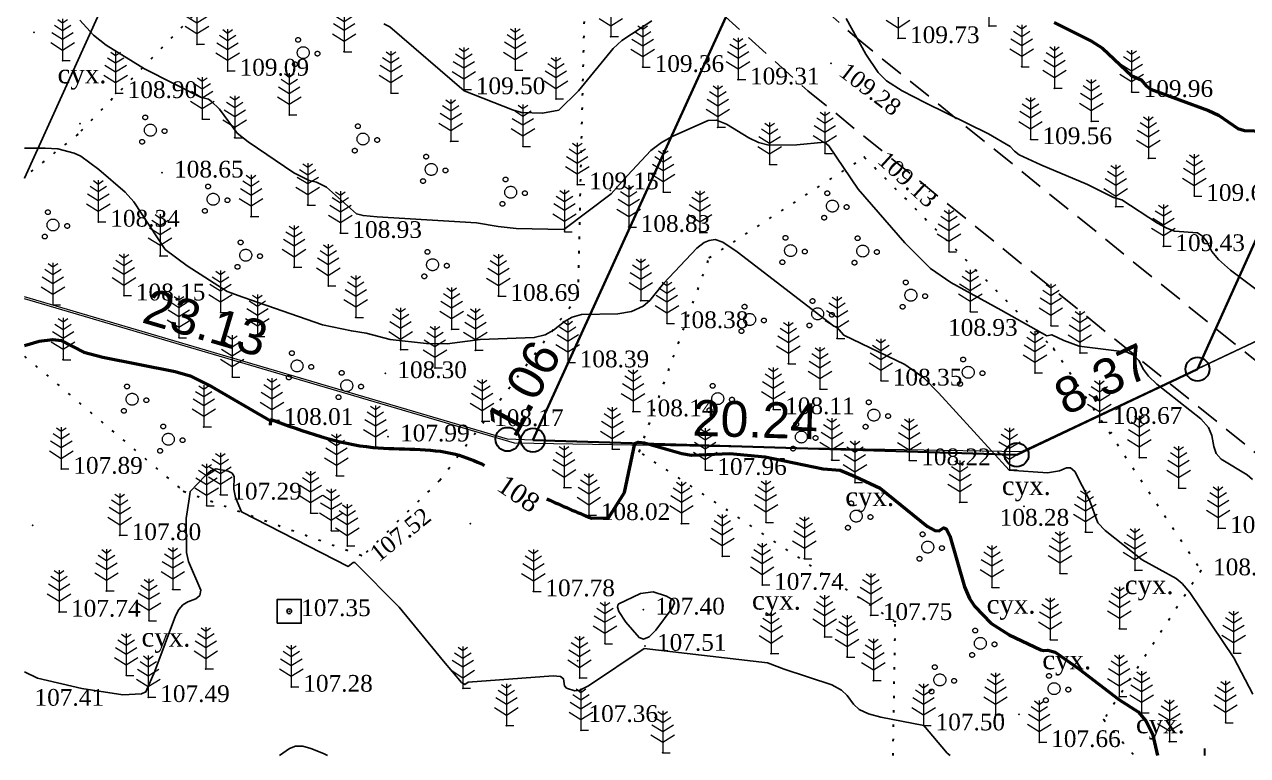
# Model space of a CAD drawing. Header units: millimetres. Extents: x 5405400.6 to 5405489.6, y 5524801.2 to 5524886.8.
# Drawn here: x 5405400.6 to 5405451.8, y 5524801.2 to 5524831.8 of the extents above; entities that cross this region are included whole.
import ezdxf
from ezdxf.enums import TextEntityAlignment as Align

# ---------------------------------------------------------------- set-up
doc = ezdxf.new("R2010")
doc.units = ezdxf.units.MM
for name, pattern in [('DASHEDX2', [1.5, 1, -0.5]), ('HIDDEN', [0.5, 0, -0.5]), ('суцільна', [50, 50, 0])]:
    doc.linetypes.add(name, pattern=pattern)
for name, color, linetype, lineweight in [('11900000', 1, 'Continuous', 30), ('Контур', 7, 'HIDDEN', 30), ('ограждение', 7, 'ZABOR', 20), ('ТОЧКИ', 7, 'Continuous', 30), ('усл. знак', 7, 'суцільна', 20)]:
    doc.layers.add(name, color=color, linetype=linetype, lineweight=lineweight)
for name, color, linetype in [('SC007', 7, 'Continuous'), ('горизонтали', 42, 'Continuous'), ('дороги', 7, 'Continuous'), ('Ділянки_Межі', 10, 'Continuous'), ('надписи', 7, 'Continuous'), ('отметки', 7, 'Continuous'), ('промеры', 185, 'Continuous'), ('Растительность', 7, 'Continuous')]:
    doc.layers.add(name, color=color, linetype=linetype)
doc.styles.get("Standard").update_dxf_attribs({"font": 'arial.ttf'})
doc.styles.add('times', font='times.ttf')
doc.linetypes.add('ZABOR', pattern='A,1,-0.1,[132,ltypeshp.shx,S=0.25,R=0,X=-0.1,Y=0],-0.4,1', length=2.5)
doc.linetypes.add('ЗаборДерПр', pattern='A,1,[130,ltypeshp.shx,S=0.25,R=0,X=0,Y=-0.25],1.5', length=2.5)

# ---------------------------------------------------------------- blocks, each defined once
blk = doc.blocks.new('A$C51FE15A3')
at = {"layer": 'Растительность', "color": 94, "lineweight": 0}
for points in [[(-0.201, 1.726), (0, 1.584), (0.201, 1.726)], [(0, 1.75), (0, 0), (0.319, 0)], [(-0.447, 1.172), (0, 0.895), (0.447, 1.172)], [(-0.343, 1.489), (0, 1.267), (0.343, 1.489)], [(-0.493, 0.753), (0, 0.444), (0.493, 0.753)]]:
    blk.add_lwpolyline(points, dxfattribs=at)
blk = doc.blocks.new('SYMBOL902')
at = {"layer": 'SC007'}
blk.add_lwpolyline([(-1.25, -1.25), (-1.25, 1.25), (1.25, 1.25), (1.25, -1.25)], close=True, dxfattribs=at)
blk.add_circle((0, 0), 0.25, dxfattribs=at)
blk = doc.blocks.new('A$C72385B22')
at = {"layer": 'усл. знак'}
for centre, radius in [((-0.02, 1.49), 0.25), ((0, 0), 0.625), ((-1.29, -0.64), 0.25), ((1.28, -0.76), 0.25)]:
    blk.add_circle(centre, radius, dxfattribs=at)

msp = doc.modelspace()

# ---------------------------------------------------------------- linework, layer by layer
at = {"layer": '11900000', "color": 7}
msp.add_polyline3d([(5405450, 5524801.21, 0), (5405450, 5524801.5, 0)], dxfattribs=at)
msp.add_polyline3d([(5405450, 5524801.21, 0), (5405450, 5524801.5, 0)], dxfattribs=at)
at = {"layer": 'горизонтали', "color": 32}
for points in [[(5405451.987, 5524812.762, 109), (5405451.767, 5524812.952, 109), (5405450.677, 5524813.602, 109), (5405450.477, 5524813.852, 109), (5405450.377, 5524814.142, 109), (5405450.287, 5524814.602, 109), (5405450.147, 5524814.932, 109), (5405449.837, 5524815.302, 109), (5405447.997, 5524816.752, 109), (5405447.647, 5524817.082, 109), (5405447.437, 5524817.362, 109), (5405447.237, 5524817.732, 109), (5405447.047, 5524817.942, 109), (5405446.747, 5524818.092, 109), (5405444.747, 5524818.332, 109), (5405444.107, 5524818.572, 109), (5405443.597, 5524818.812, 109), (5405443.387, 5524818.762, 109), (5405441.487, 5524819.842, 109), (5405439.377, 5524821.002, 109), (5405438.527, 5524821.582, 109), (5405437.457, 5524822.662, 109), (5405435.497, 5524824.902, 109), (5405434.277, 5524826.722, 109), (5405434.087, 5524826.872, 109), (5405432.937, 5524826.752, 109), (5405431.767, 5524826.742, 109), (5405431.337, 5524826.852, 109), (5405430.927, 5524827.052, 109), (5405429.997, 5524827.622, 109), (5405429.577, 5524827.792, 109), (5405429.227, 5524827.772, 109), (5405427.757, 5524827.122, 109), (5405427.277, 5524826.852, 109), (5405426.837, 5524826.522, 109), (5405425.857, 5524825.482, 109), (5405425.167, 5524824.702, 109), (5405423.197, 5524823.222, 109), (5405421.197, 5524823.252, 109), (5405420.447, 5524823.342, 109), (5405419.537, 5524823.502, 109), (5405415.387, 5524823.742, 109), (5405414.797, 5524823.802, 109), (5405414.527, 5524823.872, 109), (5405413.267, 5524824.982, 109), (5405412.847, 5524825.202, 109), (5405412.547, 5524825.262, 109), (5405411.897, 5524825.592, 109), (5405409.987, 5524826.882, 109), (5405409.537, 5524827.252, 109), (5405408.787, 5524828.252, 109), (5405408.447, 5524828.592, 109), (5405408.327, 5524828.662, 109), (5405407.997, 5524828.752, 109), (5405405.657, 5524829.942, 109), (5405404.047, 5524830.932, 109), (5405403.517, 5524831.352, 109), (5405402.947, 5524831.972, 109)], [(5405415.667, 5524831.822, 109.5), (5405415.917, 5524831.692, 109.5), (5405419.027, 5524829.022, 109.5), (5405421.047, 5524828.222, 109.5), (5405421.417, 5524828.112, 109.5), (5405422.307, 5524828.082, 109.5), (5405422.977, 5524828.212, 109.5), (5405423.807, 5524829.012, 109.5), (5405425.257, 5524830.782, 109.5), (5405425.617, 5524831.122, 109.5), (5405426.867, 5524831.942, 109.5)], [(5405434.997, 5524832.042, 109.5), (5405435.817, 5524830.552, 109.5), (5405436.337, 5524829.782, 109.5), (5405436.687, 5524829.442, 109.5), (5405437.347, 5524829.022, 109.5), (5405438.317, 5524828.512, 109.5), (5405440.957, 5524827.222, 109.5), (5405441.857, 5524826.692, 109.5), (5405442.037, 5524826.492, 109.5), (5405442.237, 5524826.342, 109.5), (5405443.147, 5524825.922, 109.5), (5405445.087, 5524825.102, 109.5), (5405446.177, 5524824.552, 109.5), (5405446.527, 5524824.462, 109.5), (5405448.017, 5524823.482, 109.5), (5405448.407, 5524823.272, 109.5), (5405448.737, 5524823.152, 109.5), (5405449.697, 5524823.072, 109.5), (5405449.907, 5524822.942, 109.5), (5405450.077, 5524822.712, 109.5), (5405450.297, 5524822.302, 109.5), (5405450.567, 5524821.962, 109.5), (5405451.067, 5524821.512, 109.5), (5405453.897, 5524819.392, 109.5)], [(5405400.637, 5524826.615, 108.5), (5405401.497, 5524826.622, 108.5), (5405402.027, 5524826.592, 108.5), (5405402.717, 5524826.412, 108.5), (5405402.997, 5524826.282, 108.5), (5405403.747, 5524825.722, 108.5), (5405404.847, 5524824.772, 108.5), (5405405.207, 5524824.372, 108.5), (5405406.517, 5524822.382, 108.5), (5405407.447, 5524821.692, 108.5), (5405409.117, 5524820.622, 108.5), (5405409.767, 5524820.382, 108.5), (5405413.107, 5524819.232, 108.5), (5405414.307, 5524818.972, 108.5), (5405414.927, 5524818.882, 108.5), (5405415.927, 5524818.612, 108.5), (5405417.447, 5524818.452, 108.5), (5405418.307, 5524818.432, 108.5), (5405419.697, 5524818.612, 108.5), (5405421.957, 5524818.692, 108.5), (5405422.407, 5524818.812, 108.5), (5405422.757, 5524819.012, 108.5), (5405423.217, 5524819.362, 108.5), (5405423.547, 5524819.552, 108.5), (5405423.927, 5524819.662, 108.5), (5405425.447, 5524819.682, 108.5), (5405426.027, 5524819.792, 108.5), (5405426.517, 5524820.012, 108.5), (5405426.787, 5524820.252, 108.5), (5405427.357, 5524820.952, 108.5), (5405428.757, 5524822.432, 108.5), (5405429.057, 5524822.672, 108.5), (5405429.277, 5524822.762, 108.5), (5405429.527, 5524822.802, 108.5), (5405429.847, 5524822.682, 108.5), (5405430.447, 5524822.282, 108.5), (5405434.477, 5524819.172, 108.5), (5405434.597, 5524819.142, 108.5), (5405434.897, 5524818.802, 108.5), (5405437.457, 5524817.572, 108.5), (5405438.247, 5524817.012, 108.5), (5405438.867, 5524816.382, 108.5), (5405441.817, 5524813.142, 108.5), (5405443.417, 5524813.032, 108.5), (5405443.927, 5524813.122, 108.5), (5405444.207, 5524813.242, 108.5), (5405444.387, 5524813.242, 108.5), (5405444.567, 5524813.092, 108.5), (5405445.177, 5524811.892, 108.5), (5405445.527, 5524810.942, 108.5), (5405445.827, 5524810.622, 108.5), (5405447.377, 5524809.402, 108.5), (5405448.797, 5524808.612, 108.5), (5405449.047, 5524808.412, 108.5), (5405449.377, 5524808.032, 108.5), (5405451.217, 5524805.302, 108.5), (5405452.007, 5524803.782, 108.5)], [(5405400.637, 5524804.712, 107.5), (5405401.187, 5524804.452, 107.5), (5405403.037, 5524804.022, 107.5), (5405404.757, 5524803.752, 107.5), (5405405.527, 5524803.792, 107.5), (5405405.717, 5524803.872, 107.5), (5405406.087, 5524804.742, 107.5), (5405406.957, 5524807.062, 107.5), (5405407.087, 5524807.322, 107.5), (5405407.257, 5524807.512, 107.5), (5405407.467, 5524807.642, 107.5), (5405407.807, 5524807.772, 107.5), (5405407.977, 5524807.912, 107.5), (5405408.007, 5524808.132, 107.5), (5405407.497, 5524809.322, 107.5), (5405407.407, 5524809.702, 107.5), (5405407.397, 5524811.122, 107.5), (5405407.507, 5524811.852, 107.5), (5405407.547, 5524812.142, 107.5), (5405407.567, 5524812.262, 107.5), (5405408.207, 5524812.932, 107.5), (5405408.427, 5524813.122, 107.5), (5405408.647, 5524813.202, 107.5), (5405409.157, 5524813.112, 107.5), (5405409.317, 5524813.022, 107.5), (5405409.407, 5524812.882, 107.5), (5405409.387, 5524812.352, 107.5), (5405409.457, 5524812.002, 107.5), (5405409.717, 5524811.402, 107.5), (5405414.168, 5524809.121, 107.5), (5405414.387, 5524809.292, 107.5), (5405414.457, 5524809.292, 107.5), (5405416.307, 5524807.412, 107.5), (5405418.157, 5524805.162, 107.5), (5405418.917, 5524804.262, 107.5), (5405419.047, 5524804.182, 107.5), (5405419.187, 5524804.282, 107.5), (5405422.747, 5524804.552, 107.5), (5405423.057, 5524804.522, 107.5), (5405423.177, 5524804.422, 107.5), (5405423.227, 5524804.122, 107.5), (5405423.307, 5524804.032, 107.5), (5405423.647, 5524803.912, 107.5), (5405423.867, 5524803.942, 107.5), (5405424.227, 5524804.122, 107.5), (5405426.557, 5524805.682, 107.5), (5405431.707, 5524805.092, 107.5), (5405432.407, 5524804.822, 107.5), (5405434.407, 5524804.172, 107.5), (5405434.807, 5524803.952, 107.5), (5405435.047, 5524803.722, 107.5), (5405435.307, 5524803.362, 107.5), (5405435.547, 5524803.142, 107.5), (5405435.927, 5524802.962, 107.5), (5405436.447, 5524802.822, 107.5), (5405438.247, 5524802.472, 107.5), (5405439.227, 5524801.312, 107.5), (5405439.346, 5524801.21, 107.5)], [(5405413.313, 5524801.21, 107), (5405413.147, 5524801.292, 107), (5405412.607, 5524801.512, 107), (5405412.277, 5524801.602, 107), (5405411.977, 5524801.602, 107), (5405411.727, 5524801.502, 107), (5405411.301, 5524801.21, 107)]]:
    msp.add_polyline3d(points, dxfattribs=at)
at = {"layer": 'горизонтали', "color": 32, "lineweight": 50}
for points in [[(5405443.697, 5524831.872, 110), (5405445.257, 5524831.102, 110), (5405445.717, 5524830.802, 110), (5405446.947, 5524829.652, 110), (5405447.337, 5524829.472, 110), (5405447.547, 5524829.222, 110), (5405447.727, 5524829.092, 110), (5405450.147, 5524828.192, 110), (5405450.567, 5524828.002, 110), (5405451.377, 5524827.442, 110), (5405451.657, 5524827.362, 110), (5405452.857, 5524827.312, 110)], [(5405400.637, 5524818.361, 108), (5405401.257, 5524818.542, 108), (5405401.827, 5524818.612, 108), (5405402.167, 5524818.572, 108), (5405403.117, 5524818.082, 108), (5405403.907, 5524817.872, 108), (5405406.937, 5524817.272, 108), (5405407.567, 5524817.102, 108), (5405408.457, 5524816.642, 108), (5405410.927, 5524815.212, 108), (5405410.91, 5524815.032, 108)], [(5405424.351, 5524811.141, 108), (5405425.055, 5524811.159, 108), (5405425.728, 5524812.213, 108), (5405426.157, 5524814.262, 108), (5405426.297, 5524814.322, 108), (5405426.567, 5524814.292, 108), (5405428.127, 5524813.842, 108), (5405428.537, 5524813.782, 108), (5405430.137, 5524813.852, 108), (5405431.617, 5524813.702, 108), (5405434.037, 5524813.202, 108), (5405434.747, 5524813.142, 108), (5405435.377, 5524812.882, 108), (5405436.417, 5524812.402, 108), (5405438.397, 5524810.792, 108), (5405438.707, 5524810.622, 108), (5405438.887, 5524810.612, 108), (5405439.067, 5524810.742, 108), (5405439.187, 5524810.692, 108), (5405439.337, 5524810.402, 108), (5405439.947, 5524808.262, 108), (5405440.157, 5524807.782, 108), (5405440.387, 5524807.442, 108), (5405441.047, 5524806.752, 108), (5405441.817, 5524806.262, 108), (5405443.137, 5524805.632, 108), (5405443.247, 5524805.602, 108), (5405443.437, 5524805.622, 108), (5405443.737, 5524805.542, 108), (5405444.727, 5524804.842, 108), (5405446.407, 5524803.552, 108), (5405447.217, 5524803.042, 108), (5405447.527, 5524802.662, 108), (5405447.807, 5524802.122, 108), (5405448.013, 5524801.21, 108)]]:
    msp.add_polyline3d(points, dxfattribs=at)
at = {"layer": 'горизонтали', "color": 32}
msp.add_polyline3d([(5405426.397, 5524807.992, 107.5), (5405426.927, 5524808.062, 107.5), (5405427.487, 5524807.882, 107.5), (5405427.777, 5524807.712, 107.5), (5405427.817, 5524807.592, 107.5), (5405427.727, 5524807.372, 107.5), (5405427.037, 5524806.462, 107.5), (5405426.757, 5524806.172, 107.5), (5405426.527, 5524806.072, 107.5), (5405426.337, 5524806.152, 107.5), (5405425.787, 5524806.792, 107.5), (5405425.497, 5524807.242, 107.5), (5405425.437, 5524807.412, 107.5), (5405425.467, 5524807.542, 107.5), (5405426.397, 5524807.992, 107.5)], close=True, dxfattribs=at)
at = {"layer": 'горизонтали', "color": 32, "lineweight": 50}
msp.add_open_spline([(5405410.913, 5524815.286), (5405412.322, 5524814.766), (5405414.822, 5524813.844), (5405418.027, 5524814.141), (5405419.481, 5524813.543), (5405419.874, 5524813.35)], degree=3, knots=[0, 0, 0, 0, 4.464504, 7.924163, 9.237281, 9.237281, 9.237281, 9.237281], dxfattribs=at)
msp.add_open_spline([(5405422.485, 5524811.949), (5405423.101, 5524811.657), (5405423.727, 5524811.397), (5405424.354, 5524811.138)], degree=3, dxfattribs=at)
at = {"layer": 'дороги', "color": 7, "linetype": 'DASHEDX2', "elevation": 111.172}
for points in [[(5405400.637, 5524860.712), (5405402.423, 5524859.231), (5405416.105, 5524848.587), (5405435.343, 5524831.304), (5405459.049, 5524812.123), (5405472.906, 5524801.21)], [(5405400.637, 5524856.82), (5405414.179, 5524846.285), (5405433.395, 5524829.02), (5405457.177, 5524809.779), (5405468.057, 5524801.21)]]:
    msp.add_lwpolyline(points, dxfattribs=at)
at = {"layer": 'Ділянки_Межі'}
msp.add_lwpolyline([(5405428.415, 5524886.835), (5405426.773, 5524883.037), (5405400.637, 5524825.362)], dxfattribs=at)
at = {"layer": 'Ділянки_Межі', "lineweight": 0}
for points in [[(5405400.637, 5524825.362), (5405426.773, 5524883.037), (5405448.794, 5524873.396), (5405421.901, 5524814.408), (5405420.84, 5524814.44), (5405400.637, 5524820.393)], [(5405449.693, 5524817.372), (5405470.648, 5524863.828), (5405489.63, 5524855.518)], [(5405489.63, 5524847.826), (5405475.979, 5524817.883), (5405460.69, 5524822.58), (5405449.693, 5524817.372)]]:
    msp.add_lwpolyline(points, dxfattribs=at)
at = {"layer": 'Ділянки_Межі', "lineweight": 35}
msp.add_lwpolyline([(5405421.901, 5524814.408), (5405448.794, 5524873.396), (5405470.648, 5524863.828), (5405449.693, 5524817.372), (5405442.13, 5524813.79)], close=True, dxfattribs=at)
at = {"layer": 'Контур', "color": 7, "linetype": 'HIDDEN'}
for points, elevation in [([(5405417.998, 5524812.717), (5405423.786, 5524820.419), (5405424.121, 5524835.004), (5405408.573, 5524849.882), (5405402.276, 5524840.925), (5405409.749, 5524834.287), (5405402.862, 5524827.195), (5405400.637, 5524825.423)], 107.865), ([(5405437.054, 5524806.806), (5405437.054, 5524806.806), (5405426.345, 5524813.922), (5405429.276, 5524822.039), (5405435.758, 5524826.244), (5405443.67, 5524818.244), (5405449.843, 5524808.951)], 107.598), ([(5405400.637, 5524817.916), (5405407.289, 5524812.267)], 107.865), ([(5405417.998, 5524812.717), (5405414.785, 5524809.569)], 107.865), ([(5405407.289, 5524812.267), (5405414.785, 5524809.569)], 107.409), ([(5405449.843, 5524808.951), (5405449.843, 5524808.951), (5405445.769, 5524802.712)], 107.598), ([(5405449.843, 5524808.951), (5405449.843, 5524808.951), (5405449.843, 5524808.951)], 108.588), ([(5405436.962, 5524801.21), (5405437.054, 5524806.806)], 107.598), ([(5405445.769, 5524802.712), (5405447.043, 5524801.21)], 107.598)]:
    msp.add_lwpolyline(points, dxfattribs=dict(at, elevation=elevation))
at = {"layer": 'ограждение', "color": 7, "linetype": 'ЗаборДерПр', "elevation": 107.24}
msp.add_lwpolyline([(5405489.63, 5524813.629), (5405460.69, 5524822.58), (5405442.321, 5524813.921), (5405421.126, 5524814.275), (5405400.637, 5524820.313)], dxfattribs=at)
at = {"layer": 'отметки', "color": 7}
for p in [(5405401.04, 5524831.461, 108.792), (5405440.968, 5524831.735, 109.816), (5405407.848, 5524830.966, 109.139), (5405425.158, 5524831.288, 109.535), (5405437.17, 5524831.215, 109.729), (5405414.005, 5524830.656, 109.414), (5405402.23, 5524830.28, 108.835), (5405409.132, 5524829.852, 109.088), (5405421.162, 5524829.889, 109.663), (5405426.49, 5524830.008, 109.361), (5405434.369, 5524830.162, 109.284), (5405442.339, 5524830.023, 109.828), (5405430.478, 5524829.487, 109.314), (5405404.45, 5524828.916, 108.897), (5405415.959, 5524828.923, 109.345), (5405419.012, 5524829.078, 109.504), (5405443.711, 5524829.127, 109.773), (5405446.938, 5524828.963, 109.961), (5405422.864, 5524828.677, 109.554), (5405408.072, 5524827.834, 108.944), (5405411.709, 5524828.01, 109.199), (5405445.251, 5524827.748, 109.81), (5405402.957, 5524827.643, 108.556), (5405429.632, 5524827.497, 108.947), (5405402.862, 5524827.195, 108.552), (5405409.431, 5524827.053, 108.983), (5405418.465, 5524826.91, 109.335), (5405442.709, 5524826.988, 109.565), (5405421.481, 5524826.694, 109.375), (5405434.109, 5524826.396, 108.955), (5405435.758, 5524826.244, 109.125), (5405431.8, 5524825.94, 108.916), (5405447.636, 5524826.198, 109.681), (5405406.394, 5524825.59, 108.649), (5405423.753, 5524825.098, 109.151), (5405425.136, 5524824.851, 109.015), (5405427.348, 5524824.784, 108.779), (5405412.482, 5524824.24, 108.919), (5405446.273, 5524824.173, 109.465), (5405449.558, 5524824.613, 109.678), (5405410.112, 5524823.759, 108.815), (5405403.725, 5524823.535, 108.342), (5405425.906, 5524823.316, 108.834), (5405413.85, 5524823.065, 108.926), (5405423.221, 5524823.126, 108.991), (5405428.882, 5524823.087, 108.553), (5405406.308, 5524822.112, 108.472), (5405439.298, 5524822.285, 109.123), (5405448.266, 5524822.515, 109.431), (5405411.91, 5524821.636, 108.677), (5405429.276, 5524822.039, 108.395), (5405413.343, 5524820.855, 108.654), (5405401.825, 5524820.068, 108.063), (5405404.795, 5524820.45, 108.153), (5405420.458, 5524820.43, 108.693), (5405423.786, 5524820.419, 108.538), (5405426.412, 5524820.246, 108.533), (5405408.835, 5524819.751, 108.416), (5405440.188, 5524819.776, 108.928), (5405414.491, 5524819.536, 108.572), (5405418.501, 5524819.045, 108.569), (5405427.504, 5524819.291, 108.378), (5405443.56, 5524819.19, 109.043), (5405407.095, 5524818.686, 108.132), (5405410.376, 5524818.741, 108.374), (5405434.62, 5524818.66, 108.469), (5405416.364, 5524818.191, 108.467), (5405419.494, 5524818.165, 108.451), (5405443.67, 5524818.244, 108.925), (5405444.773, 5524818.057, 108.978), (5405402.25, 5524817.771, 107.963), (5405423.355, 5524817.651, 108.389), (5405432.582, 5524817.6, 108.248), (5405409.324, 5524817.042, 108.095), (5405415.73, 5524817.199, 108.3), (5405417.802, 5524817.429, 108.392), (5405442.893, 5524817.219, 108.86), (5405433.903, 5524816.539, 108.27), (5405436.45, 5524816.889, 108.352), (5405426.086, 5524815.601, 108.138), (5405431.949, 5524815.691, 108.108), (5405408.136, 5524814.957, 107.802), (5405410.984, 5524815.242, 108.009), (5405419.775, 5524815.194, 108.167), (5405445.591, 5524815.153, 108.839), (5405415.846, 5524814.553, 107.991), (5405446.088, 5524814.712, 108.669), (5405415.311, 5524814.102, 108.012), (5405425.22, 5524814.03, 108.107), (5405426.345, 5524813.922, 107.942), (5405434.398, 5524813.57, 108.025), (5405437.639, 5524813.554, 108.216), (5405447.257, 5524813.676, 108.741), (5405402.178, 5524813.199, 107.893), (5405413.681, 5524812.913, 108.917), (5405429.109, 5524813.152, 107.957), (5405441.828, 5524813.168, 108.505), (5405417.998, 5524812.717, 107.865), (5405423.2, 5524812.417, 108.074), (5405435.366, 5524812.629, 107.969), (5405448.902, 5524812.399, 108.856), (5405407.289, 5524812.267, 107.536), (5405408.828, 5524812.119, 107.291), (5405408.254, 5524811.66, 107.409), (5405439.749, 5524811.807, 108.095), (5405442.435, 5524811.634, 108.285), (5405412.605, 5524811.35, 108.813), (5405419.285, 5524810.907, 108.998), (5405424.238, 5524811.261, 108.015), (5405428.112, 5524810.916, 107.856), (5405431.642, 5524810.965, 107.852), (5405400.978, 5524810.847, 107.822), (5405404.621, 5524810.423, 107.795), (5405413.464, 5524810.616, 108.728), (5405445.002, 5524810.556, 108.44), (5405450.555, 5524810.721, 108.801), (5405414.137, 5524809.978, 107.643), (5405414.721, 5524809.569, 107.516), (5405429.819, 5524809.55, 107.76), (5405433.251, 5524809.44, 107.722), (5405443.939, 5524808.831, 108.324), (5405447.076, 5524808.962, 108.446), (5405449.843, 5524808.951, 108.588), (5405431.487, 5524808.345, 107.743), (5405404.067, 5524808.099, 107.755), (5405406.841, 5524808.162, 107.555), (5405421.921, 5524808.074, 107.781), (5405441.096, 5524808.245, 108.149), (5405426.519, 5524807.31, 107.402), (5405402.085, 5524807.222, 107.739), (5405405.843, 5524806.851, 107.607), (5405411.709, 5524807.245, 107.352), (5405411.71, 5524807.245, 107.352), (5405436.031, 5524807.082, 107.753), (5405437.054, 5524806.806, 107.589), (5405446.424, 5524806.512, 108.171), (5405424.914, 5524805.889, 107.632), (5405426.588, 5524805.793, 107.506), (5405434.096, 5524806.17, 107.613), (5405443.531, 5524806.056, 108.06), (5405431.858, 5524805.473, 107.528), (5405435.038, 5524805.331, 107.579), (5405451.201, 5524805.498, 108.51), (5405408.221, 5524804.831, 107.28), (5405423.776, 5524805.18, 107.553), (5405404.891, 5524804.563, 107.579), (5405423.848, 5524804.455, 107.553), (5405436.139, 5524804.346, 107.607), (5405411.796, 5524804.081, 107.284), (5405418.969, 5524804.023, 107.478), (5405405.814, 5524803.65, 107.486), (5405446.422, 5524803.678, 108.037), (5405441.245, 5524802.916, 107.667), (5405442.234, 5524802.928, 107.598), (5405445.769, 5524802.712, 107.713), (5405447.357, 5524802.993, 108.002), (5405420.789, 5524802.461, 107.299), (5405423.907, 5524802.269, 107.361), (5405438.238, 5524802.464, 107.5), (5405450.863, 5524802.581, 108.318), (5405443.074, 5524801.767, 107.663), (5405448.514, 5524801.795, 108.085), (5405427.326, 5524801.328, 107.196)]:
    msp.add_point(p, dxfattribs=at)
at = {"layer": 'ТОЧКИ'}
for centre in [(5405449.693, 5524817.372, 107.24), (5405420.84, 5524814.44), (5405421.901, 5524814.408), (5405442.13, 5524813.79)]:
    msp.add_circle(centre, 0.5, dxfattribs=at)

# ---------------------------------------------------------------- block references
at = {"layer": 'отметки', "color": 7, "xscale": 0.400000000372529, "yscale": 0.400000000372529, "zscale": 0.400000000372529}
msp.add_blockref('SYMBOL902', (5405411.71, 5524807.245, 107.352), dxfattribs=at)
at = {"layer": 'Растительность', "color": 7}
for p in [(5405440.968, 5524831.735, 109.816), (5405425.158, 5524831.288, 109.535), (5405437.17, 5524831.215, 109.729), (5405407.848, 5524830.966, 109.139), (5405414.005, 5524830.656, 109.414), (5405402.23, 5524830.28, 108.835), (5405409.132, 5524829.852, 109.088), (5405421.162, 5524829.889, 109.663), (5405426.49, 5524830.008, 109.361), (5405442.339, 5524830.023, 109.828), (5405419.012, 5524829.078, 109.504), (5405430.478, 5524829.487, 109.314), (5405443.711, 5524829.127, 109.773), (5405404.45, 5524828.916, 108.897), (5405415.959, 5524828.923, 109.345), (5405422.864, 5524828.677, 109.554), (5405446.938, 5524828.963, 109.961), (5405408.072, 5524827.834, 108.944), (5405411.709, 5524828.01, 109.199), (5405445.251, 5524827.748, 109.81), (5405409.431, 5524827.053, 108.983), (5405429.632, 5524827.497, 108.947), (5405418.465, 5524826.91, 109.335), (5405421.481, 5524826.694, 109.375), (5405442.709, 5524826.988, 109.565), (5405434.109, 5524826.396, 108.955), (5405447.636, 5524826.198, 109.681), (5405431.8, 5524825.94, 108.916), (5405423.753, 5524825.098, 109.151), (5405427.348, 5524824.784, 108.779), (5405449.558, 5524824.613, 109.678), (5405412.482, 5524824.24, 108.919), (5405446.273, 5524824.173, 109.465), (5405403.725, 5524823.535, 108.342), (5405410.112, 5524823.759, 108.815), (5405413.85, 5524823.065, 108.926), (5405423.221, 5524823.126, 108.991), (5405425.906, 5524823.316, 108.834), (5405428.882, 5524823.087, 108.553), (5405448.266, 5524822.515, 109.431), (5405406.308, 5524822.112, 108.472), (5405439.298, 5524822.285, 109.123), (5405411.91, 5524821.636, 108.677), (5405404.795, 5524820.45, 108.153), (5405413.343, 5524820.855, 108.654), (5405420.458, 5524820.43, 108.693), (5405401.825, 5524820.068, 108.063), (5405426.412, 5524820.246, 108.533), (5405408.835, 5524819.751, 108.416), (5405414.491, 5524819.536, 108.572), (5405440.188, 5524819.776, 108.928), (5405418.501, 5524819.045, 108.569), (5405427.504, 5524819.291, 108.378), (5405443.56, 5524819.19, 109.043), (5405407.095, 5524818.686, 108.132), (5405410.376, 5524818.741, 108.374), (5405434.62, 5524818.66, 108.469), (5405416.364, 5524818.191, 108.467), (5405419.494, 5524818.165, 108.451), (5405444.773, 5524818.057, 108.978), (5405402.25, 5524817.771, 107.963), (5405417.802, 5524817.429, 108.392), (5405423.355, 5524817.651, 108.389), (5405432.582, 5524817.6, 108.248), (5405409.324, 5524817.042, 108.095), (5405436.45, 5524816.889, 108.352), (5405442.893, 5524817.219, 108.86), (5405433.903, 5524816.539, 108.27), (5405426.086, 5524815.601, 108.138), (5405431.949, 5524815.691, 108.108), (5405408.136, 5524814.957, 107.802), (5405410.984, 5524815.242, 108.009), (5405419.775, 5524815.194, 108.167), (5405445.591, 5524815.153, 108.839), (5405415.311, 5524814.102, 108.012), (5405425.22, 5524814.03, 108.107), (5405402.178, 5524813.199, 107.893), (5405434.398, 5524813.57, 108.025), (5405437.639, 5524813.554, 108.216), (5405447.257, 5524813.676, 108.741), (5405413.681, 5524812.913, 108.917), (5405429.109, 5524813.152, 107.957), (5405441.828, 5524813.168, 108.505), (5405423.2, 5524812.417, 108.074), (5405435.366, 5524812.629, 107.969), (5405448.902, 5524812.399, 108.856), (5405408.828, 5524812.119, 107.291), (5405439.749, 5524811.807, 108.095), (5405408.254, 5524811.66, 107.409), (5405412.605, 5524811.35, 108.813), (5405424.238, 5524811.261, 108.015), (5405428.112, 5524810.916, 107.856), (5405431.642, 5524810.965, 107.852), (5405450.555, 5524810.721, 108.801), (5405404.621, 5524810.423, 107.795), (5405413.464, 5524810.616, 108.728), (5405445.002, 5524810.556, 108.44), (5405414.137, 5524809.978, 107.643), (5405429.819, 5524809.55, 107.76), (5405433.251, 5524809.44, 107.722), (5405443.939, 5524808.831, 108.324), (5405447.076, 5524808.962, 108.446), (5405404.067, 5524808.099, 107.755), (5405406.841, 5524808.162, 107.555), (5405431.487, 5524808.345, 107.743), (5405441.096, 5524808.245, 108.149), (5405421.921, 5524808.074, 107.781), (5405402.085, 5524807.222, 107.739), (5405436.031, 5524807.082, 107.753), (5405405.843, 5524806.851, 107.607), (5405434.096, 5524806.17, 107.613), (5405443.531, 5524806.056, 108.06), (5405446.424, 5524806.512, 108.171), (5405424.914, 5524805.889, 107.632), (5405431.858, 5524805.473, 107.528), (5405435.038, 5524805.331, 107.579), (5405451.201, 5524805.498, 108.51), (5405404.891, 5524804.563, 107.579), (5405408.221, 5524804.831, 107.28), (5405411.796, 5524804.081, 107.284), (5405418.969, 5524804.023, 107.478), (5405423.848, 5524804.455, 107.553), (5405436.139, 5524804.346, 107.607), (5405405.814, 5524803.65, 107.486), (5405446.422, 5524803.678, 108.037), (5405447.357, 5524802.993, 108.002), (5405420.789, 5524802.461, 107.299), (5405438.238, 5524802.464, 107.5), (5405441.245, 5524802.916, 107.667), (5405450.863, 5524802.581, 108.318), (5405423.907, 5524802.269, 107.361), (5405443.074, 5524801.767, 107.663), (5405448.514, 5524801.795, 108.085), (5405427.326, 5524801.328, 107.196)]:
    msp.add_blockref('A$C51FE15A3', p, dxfattribs=at)
at = {"layer": 'усл. знак', "color": 7, "linetype": 'суцільна', "lineweight": 13, "xscale": 0.3999999998750298, "yscale": 0.3999999998750298, "zscale": 0.3999999998750298, "rotation": 265.3647753868261}
for p in [(5405412.294, 5524830.614), (5405405.902, 5524827.372), (5405414.793, 5524827.001), (5405417.648, 5524825.729), (5405420.97, 5524824.775), (5405408.528, 5524824.481), (5405434.424, 5524824.197), (5405401.83, 5524823.405), (5405409.89, 5524822.141), (5405432.675, 5524822.333), (5405435.692, 5524822.315), (5405417.703, 5524821.743), (5405437.705, 5524820.469), (5405430.965, 5524819.452), (5405433.807, 5524819.689, 108.5), (5405412.036, 5524817.509), (5405440.105, 5524817.243), (5405414.116, 5524816.684), (5405405.139, 5524816.115), (5405429.63, 5524816.141), (5405436.158, 5524815.453), (5405406.654, 5524814.442), (5405433.126, 5524814.535), (5405435.419, 5524811.228), (5405438.411, 5524809.93), (5405440.61, 5524805.903), (5405438.917, 5524804.375), (5405443.695, 5524804.008)]:
    msp.add_blockref('A$C72385B22', p, dxfattribs=at)

# ---------------------------------------------------------------- texts
at = {"layer": 'горизонтали', "color": 32, "lineweight": 50, "style": 'times'}
msp.add_text('108', height=0.8, rotation=325.6837, dxfattribs=at).set_placement((5405420.781, 5524813.012, 181.067), align=Align.TOP_LEFT)
at = {"layer": 'надписи', "color": 7, "style": 'times'}
for p in [(5405402.019, 5524830.13, 111.861), (5405441.511, 5524812.908, 111.861), (5405434.96, 5524812.45, 111.861), (5405446.649, 5524808.762, 111.861), (5405431.06, 5524808.114, 111.861), (5405440.871, 5524807.948, 111.861), (5405405.53, 5524806.568, 111.861), (5405443.202, 5524805.619, 111.861), (5405447.115, 5524802.941, 111.861)]:
    msp.add_text('сух.', height=0.8, dxfattribs=at).set_placement(p, align=Align.TOP_LEFT)
at = {"layer": 'отметки', "color": 7, "style": 'times'}
for s, p in [('109.73', (5405437.67, 5524831.715, 109.729)), ('109.09', (5405409.632, 5524830.352, 109.088)), ('109.36', (5405426.99, 5524830.508, 109.361)), ('109.31', (5405430.978, 5524829.987, 109.314)), ('108.90', (5405404.95, 5524829.416, 108.897)), ('109.50', (5405419.512, 5524829.578, 109.504)), ('109.96', (5405447.438, 5524829.463, 109.961)), ('109.56', (5405443.209, 5524827.488, 109.565)), ('108.65', (5405406.894, 5524826.09, 108.649)), ('109.15', (5405424.253, 5524825.598, 109.151)), ('109.68', (5405450.058, 5524825.113, 109.678)), ('108.34', (5405404.225, 5524824.035, 108.342)), ('108.83', (5405426.406, 5524823.816, 108.834)), ('108.93', (5405414.35, 5524823.565, 108.926)), ('109.43', (5405448.766, 5524823.015, 109.431)), ('108.15', (5405405.295, 5524820.95, 108.153)), ('108.69', (5405420.958, 5524820.93, 108.693)), ('108.38', (5405428.004, 5524819.791, 108.378)), ('108.93', (5405439.262, 5524819.472, 108.928)), ('108.39', (5405423.855, 5524818.151, 108.389)), ('108.30', (5405416.23, 5524817.699, 108.3)), ('108.35', (5405436.95, 5524817.389, 108.352)), ('108.14', (5405426.586, 5524816.101, 108.138)), ('108.11', (5405432.449, 5524816.191, 108.108)), ('108.01', (5405411.484, 5524815.742, 108.009)), ('108.17', (5405420.275, 5524815.694, 108.167)), ('108.67', (5405446.152, 5524815.787, 108.669)), ('107.99', (5405416.346, 5524815.053, 107.991)), ('108.22', (5405438.139, 5524814.054, 108.216)), ('107.89', (5405402.678, 5524813.699, 107.893)), ('107.96', (5405429.609, 5524813.652, 107.957)), ('107.29', (5405409.328, 5524812.619, 107.291)), ('108.02', (5405424.738, 5524811.761, 108.015)), ('108.28', (5405441.419, 5524811.525, 108.285)), ('107.80', (5405405.121, 5524810.923, 107.795)), ('108.80', (5405451.055, 5524811.221, 108.801)), ('108.59', (5405450.343, 5524809.451, 108.588)), ('107.74', (5405431.987, 5524808.845, 107.743)), ('107.78', (5405422.421, 5524808.574, 107.781)), ('107.40', (5405427.019, 5524807.81, 107.402)), ('107.74', (5405402.585, 5524807.722, 107.739)), ('107.35', (5405412.209, 5524807.745, 107.352)), ('107.35', (5405412.21, 5524807.745, 107.352)), ('107.75', (5405436.531, 5524807.582, 107.753)), ('107.51', (5405427.088, 5524806.293, 107.506)), ('107.28', (5405412.296, 5524804.581, 107.284)), ('107.41', (5405401.057, 5524803.994, 107.414)), ('107.49', (5405406.314, 5524804.15, 107.486)), ('107.36', (5405424.224, 5524803.317, 107.361)), ('107.50', (5405438.738, 5524802.964, 107.5)), ('107.66', (5405443.574, 5524802.267, 107.663))]:
    msp.add_text(s, height=0.7, dxfattribs=at).set_placement(p, align=Align.TOP_LEFT)
for s, rotation, p in [('109.28', 322.5444, (5405435.07, 5524830.255, 109.284)), ('109.13', 317.5166, (5405436.731, 5524826.56, 109.125)), ('107.52', 38.7706, (5405415.004, 5524809.818, 107.516))]:
    msp.add_text(s, height=0.7, rotation=rotation, dxfattribs=at).set_placement(p, align=Align.TOP_LEFT)
at = {"layer": 'промеры', "char_height": 1.5, "attachment_point": 1}
for s, insert, rotation in [('23.13', (5405405.913, 5524820.783), 343.5838), ('1.06', (5405419.845, 5524815.157), 61.0421), ('8.37', (5405443.538, 5524816.771), 25.3422), ('20.24', (5405428.606, 5524816.095), 358.2602)]:
    msp.add_mtext(s, dxfattribs=dict(at, insert=insert, rotation=rotation))

doc.saveas('drawing.dxf')
